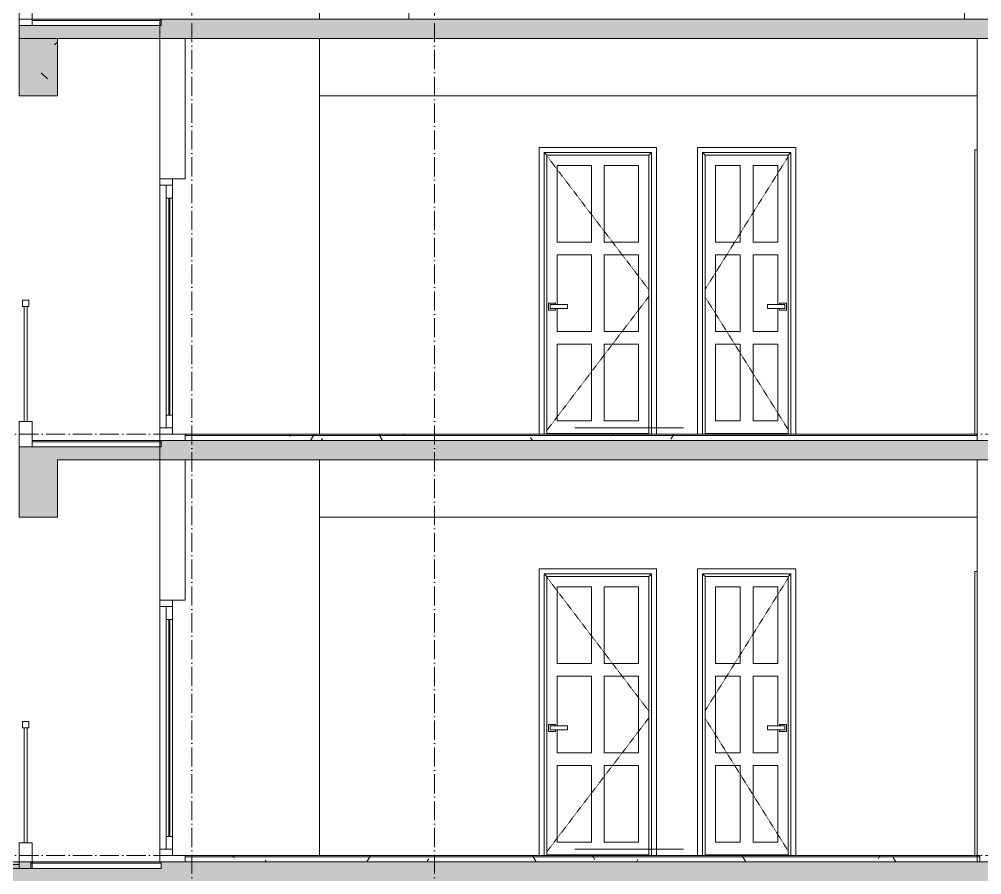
# Model space of a CAD drawing. Header units: millimetres. Extents: x -7075 to 54747, y -13937 to 93540.
# Drawn here: x 23600 to 31135, y 18450 to 25150 of the extents above; entities that cross this region are included whole.
import ezdxf

# ---------------------------------------------------------------- set-up
doc = ezdxf.new("R2010")
doc.units = ezdxf.units.MM
doc.linetypes.add('Dash 1_16_', pattern=[3.175, 1.5875, -1.5875])
doc.linetypes.add('Grid Line', pattern=[4.2, 3, -0.6, 0, -0.6])
for name, color, linetype, lineweight in [('A-DOOR', 31, 'Continuous', 5), ('A-FLOR-HRAL', 41, 'Continuous', 5), ('A-FLOR-MCUT', 3, 'Continuous', 9), ('CUA', 31, 'Continuous', 9), ('NET CAT', 3, 'Continuous', 5), ('NET CATConcrete', 3, 'Continuous', 5), ('NET THAY 1', 41, 'Continuous', 5), ('NET THAY 2', 55, 'Continuous', 5), ('NET-CAT', 3, 'Continuous', 15), ('NET-THAY', 2, 'Continuous', 9), ('THIET BI', 44, 'Continuous', 5), ('TRUC', 225, 'Continuous', 5)]:
    doc.layers.add(name, color=color, linetype=linetype, lineweight=lineweight)
pattern_1 = [(0, (19236.3, 39800), (812.8, 203.2), [67.056, -542.544, 67.056, -542.544, -3251.2]), (0, (19236.3, 39800), (812.8, 203.2), [-1219.2, 67.056, -1152.144, 67.056, -542.544, -1422.4]), (0, (19236.3, 39800), (812.8, 203.2), [-3048, 67.056, -339.344, 67.056, -948.944]), (120, (19541.1, 39901.6), (-582.3764, 602.3054), [67.056, -542.544, 67.056, -3793.744]), (120, (19541.1, 39901.6), (-582.3764, 602.3054), [-676.656, -542.544, 67.056, -1152.144, -2032]), (120, (19541.1, 39901.6), (-582.3764, 602.3054), [-2438.4, 67.056, -542.544, 67.056, -1355.344]), (120, (19541.1, 39901.6), (-582.3764, 602.3054), [-3115.056, -339.344, 67.056, -948.944]), (240, (19642.7, 40308), (-230.4236, -805.5054), [67.056, -542.544, 67.056, -3793.744]), (240, (19642.7, 40308), (-230.4236, -805.5054), [-676.656, -542.544, 67.056, -1152.144, -2032]), (240, (19642.7, 40308), (-230.4236, -805.5054), [-2438.4, 67.056, -542.544, 67.056, -1355.344]), (240, (19642.7, 40308), (-230.4236, -805.5054), [-3115.056, -339.344, 67.056, -948.944])]

# ---------------------------------------------------------------- blocks, each defined once
blk = doc.blocks.new('ALC1807-ASCENT PLAZA-KET CAU 180524_rvt-1-A-A')
at = {"layer": 'NET CAT', "color": 4}
for p, q in [((25949.9, 28300), (25949.9, 25150)), ((26649.9, 27850), (26649.9, 25150)), ((30999.9, 27850), (30999.9, 25150)), ((25949.9, 25000), (25949.9, 21900)), ((25949.9, 21700), (25949.9, 18600))]:
    blk.add_line(p, q, dxfattribs=at)
blk = doc.blocks.new('CUA VAO CAN HO - Type 1-1365711-A-A')
at = {"layer": 'CUA', "lineweight": 5}
for p, q in [((31079.9, 20826), (31079.9, 18600)), ((31099.9, 20826), (31079.9, 20826)), ((31319.9, 20826), (31299.9, 20826)), ((31319.9, 18600), (31319.9, 20826))]:
    blk.add_line(p, q, dxfattribs=at)
blk = doc.blocks.new('CUA WC - Type 1-V62-A-A')
at = {"layer": 'A-DOOR'}
for p, q in [((29050.9, 20105), (29050.9, 20705)), ((29050.9, 20705), (29244.9, 20705)), ((29244.9, 20705), (29244.9, 20105)), ((29344.9, 20105), (29344.9, 20705)), ((29344.9, 20705), (29538.9, 20705)), ((29538.9, 20705), (29538.9, 20105)), ((29244.9, 20105), (29050.9, 20105)), ((29538.9, 20105), (29344.9, 20105)), ((29050.9, 19405), (29050.9, 20005)), ((29050.9, 20005), (29244.9, 20005)), ((29244.9, 20005), (29244.9, 19405)), ((29344.9, 19405), (29344.9, 20005)), ((29344.9, 20005), (29538.9, 20005)), ((29538.9, 20005), (29538.9, 19615)), ((29538.9, 19585), (29538.9, 19405)), ((29244.9, 19405), (29050.9, 19405)), ((29538.9, 19405), (29344.9, 19405)), ((29050.9, 18705), (29050.9, 19305)), ((29050.9, 19305), (29244.9, 19305)), ((29244.9, 19305), (29244.9, 18705)), ((29344.9, 18705), (29344.9, 19305)), ((29344.9, 19305), (29538.9, 19305)), ((29538.9, 19305), (29538.9, 18705)), ((29244.9, 18705), (29050.9, 18705)), ((29538.9, 18705), (29344.9, 18705)), ((28969.9, 18605), (29619.9, 18605))]:
    blk.add_line(p, q, dxfattribs=at)
at = {"layer": 'CUA', "lineweight": 5}
for p, q in [((28909.9, 20846), (29679.9, 20846)), ((28909.9, 18600), (28909.9, 20846)), ((28969.9, 20786), (28949.9, 20806)), ((28949.9, 20806), (28949.9, 18600)), ((28949.9, 20806), (29639.9, 20806)), ((29619.9, 20786), (29639.9, 20806)), ((29639.9, 20806), (29639.9, 18600)), ((29679.9, 20846), (29679.9, 18600)), ((28969.9, 20786), (28969.9, 18600)), ((29619.9, 20786), (28969.9, 20786)), ((29619.9, 18600), (29619.9, 20786)), ((29458.9, 19615), (29593.9, 19615)), ((29458.9, 19615), (29458.9, 19585)), ((29551.4, 19627.5), (29551.4, 19615)), ((29606.4, 19627.5), (29551.4, 19627.5)), ((29593.9, 19585), (29593.9, 19615)), ((29606.4, 19572.5), (29606.4, 19627.5)), ((29593.9, 19585), (29458.9, 19585)), ((29551.4, 19585), (29551.4, 19572.5)), ((29551.4, 19572.5), (29606.4, 19572.5))]:
    blk.add_line(p, q, dxfattribs=at)
at = {"layer": 'CUA', "linetype": 'Dash 1_16_', "lineweight": 5}
for p, q in [((29619.9, 20774.6), (28969.9, 19735.4)), ((28969.9, 19674.6), (29619.9, 18635.4))]:
    blk.add_line(p, q, dxfattribs=at)
blk = doc.blocks.new('CUA PHONG NGU - Type 1-1365695-A-A')
at = {"layer": 'A-DOOR'}
for p, q in [((27810.9, 20105), (27810.9, 20705)), ((27810.9, 20705), (28079.9, 20705)), ((28079.9, 20705), (28079.9, 20105)), ((28179.9, 20105), (28179.9, 20705)), ((28179.9, 20705), (28448.9, 20705)), ((28448.9, 20705), (28448.9, 20105)), ((28079.9, 20105), (27810.9, 20105)), ((28448.9, 20105), (28179.9, 20105)), ((27810.9, 19615), (27810.9, 20005)), ((27810.9, 20005), (28079.9, 20005)), ((28079.9, 20005), (28079.9, 19405)), ((28179.9, 19405), (28179.9, 20005)), ((28179.9, 20005), (28448.9, 20005)), ((28448.9, 20005), (28448.9, 19405)), ((27810.9, 19405), (27810.9, 19585)), ((28079.9, 19405), (27810.9, 19405)), ((28448.9, 19405), (28179.9, 19405)), ((27810.9, 18705), (27810.9, 19305)), ((27810.9, 19305), (28079.9, 19305)), ((28079.9, 19305), (28079.9, 18705)), ((28179.9, 18705), (28179.9, 19305)), ((28179.9, 19305), (28448.9, 19305)), ((28448.9, 19305), (28448.9, 18705)), ((28079.9, 18705), (27810.9, 18705)), ((28448.9, 18705), (28179.9, 18705)), ((27729.9, 18605), (28529.9, 18605))]:
    blk.add_line(p, q, dxfattribs=at)
at = {"layer": 'CUA', "lineweight": 5}
for p, q in [((27669.9, 20846), (28589.9, 20846)), ((27669.9, 18600), (27669.9, 20846)), ((27709.9, 20806), (28549.9, 20806)), ((27709.9, 20806), (27729.9, 20786)), ((27709.9, 18600), (27709.9, 20806)), ((28549.9, 20806), (28529.9, 20786)), ((28549.9, 18600), (28549.9, 20806)), ((28589.9, 20846), (28589.9, 18600)), ((27729.9, 20786), (27729.9, 18600)), ((28529.9, 20786), (27729.9, 20786)), ((28529.9, 18600), (28529.9, 20786)), ((27798.4, 19627.5), (27743.4, 19627.5)), ((27743.4, 19627.5), (27743.4, 19572.5)), ((27755.9, 19615), (27890.9, 19615)), ((27755.9, 19615), (27755.9, 19585)), ((27798.4, 19615), (27798.4, 19627.5)), ((27890.9, 19585), (27890.9, 19615)), ((27743.4, 19572.5), (27798.4, 19572.5)), ((27890.9, 19585), (27755.9, 19585)), ((27798.4, 19572.5), (27798.4, 19585))]:
    blk.add_line(p, q, dxfattribs=at)
at = {"layer": 'CUA', "linetype": 'Dash 1_16_', "lineweight": 5}
for p, q in [((27729.9, 20780.1), (28529.9, 19729.9)), ((28529.9, 19680.1), (27729.9, 18629.9))]:
    blk.add_line(p, q, dxfattribs=at)
blk = doc.blocks.new('CUA LO GIA _LUA_ - CUA LO GIA _LUA_-1365713-A-A')
at = {"layer": 'CUA'}
for p, q in [((24799.9, 20600), (24699.9, 20600)), ((24699.9, 20600), (24699.9, 20550)), ((24799.9, 20550), (24799.9, 20600)), ((24699.9, 20550), (24699.9, 18650)), ((24699.9, 20550), (24799.9, 20550)), ((24799.9, 20550), (24749.9, 20550)), ((24749.9, 20550), (24749.9, 20450)), ((24799.9, 20450), (24799.9, 20550)), ((24749.9, 20450), (24799.9, 20450)), ((24749.9, 20450), (24749.9, 18750)), ((24779.9, 20450), (24769.9, 20450)), ((24769.9, 20450), (24769.9, 18750)), ((24779.9, 18750), (24779.9, 20450)), ((24799.9, 20450), (24799.9, 18750)), ((24799.9, 18750), (24749.9, 18750)), ((24749.9, 18750), (24749.9, 18650)), ((24769.9, 18750), (24779.9, 18750)), ((24799.9, 18650), (24799.9, 18750)), ((24799.9, 18650), (24699.9, 18650)), ((24699.9, 18650), (24699.9, 18600)), ((24749.9, 18650), (24799.9, 18650)), ((24799.9, 18600), (24799.9, 18650)), ((24699.9, 18600), (24799.9, 18600))]:
    blk.add_line(p, q, dxfattribs=at)
blk = doc.blocks.new('X-BAN AN 4 GHE - X-BAN AN 4 GHE-1305595-A-A')
at = {"layer": 'THIET BI'}
for p, q in [((28799.9, 18650), (27949.9, 18650)), ((27949.9, 18650), (28799.9, 18650))]:
    blk.add_line(p, q, dxfattribs=at)
blk = doc.blocks.new('Railing - 25mm-1425477-A-A')
at = {"layer": 'NET THAY 2'}
for p, q in [((23637.4, 18700), (23637.4, 19600)), ((23662.4, 18700), (23662.4, 19600))]:
    blk.add_line(p, q, dxfattribs=at)
blk = doc.blocks.new('Railing - Railing-1768906-A-A')
at = {"layer": 'A-FLOR-HRAL'}
for p, q in [((23674.9, 19650), (23624.9, 19650)), ((23624.9, 19650), (23624.9, 19600)), ((23624.9, 19600), (23674.9, 19600)), ((23674.9, 19600), (23674.9, 19650))]:
    blk.add_line(p, q, dxfattribs=at)
blk.add_blockref('Railing - 25mm-1425477-A-A', (0, 0))
blk = doc.blocks.new('CUA LO GIA _LUA_ - CUA LO GIA _LUA_-V68-A-A')
at = {"layer": 'CUA'}
for p, q in [((24799.9, 23900), (24699.9, 23900)), ((24699.9, 23900), (24699.9, 23850)), ((24799.9, 23850), (24799.9, 23900)), ((24699.9, 23850), (24699.9, 21950)), ((24699.9, 23850), (24799.9, 23850)), ((24799.9, 23850), (24749.9, 23850)), ((24749.9, 23850), (24749.9, 23750)), ((24799.9, 23750), (24799.9, 23850)), ((24749.9, 23750), (24799.9, 23750)), ((24749.9, 23750), (24749.9, 22050)), ((24779.9, 23750), (24769.9, 23750)), ((24769.9, 23750), (24769.9, 22050)), ((24779.9, 22050), (24779.9, 23750)), ((24799.9, 23750), (24799.9, 22050)), ((24799.9, 22050), (24749.9, 22050)), ((24749.9, 22050), (24749.9, 21950)), ((24769.9, 22050), (24779.9, 22050)), ((24799.9, 21950), (24799.9, 22050)), ((24799.9, 21950), (24699.9, 21950)), ((24699.9, 21950), (24699.9, 21900)), ((24749.9, 21950), (24799.9, 21950)), ((24799.9, 21900), (24799.9, 21950)), ((24699.9, 21900), (24799.9, 21900))]:
    blk.add_line(p, q, dxfattribs=at)
blk = doc.blocks.new('Railing - Railing-1837560-A-A')
at = {"layer": 'A-FLOR-HRAL'}
for p, q in [((23674.9, 22950), (23624.9, 22950)), ((23624.9, 22950), (23624.9, 22900)), ((23674.9, 22900), (23674.9, 22950)), ((23624.9, 22900), (23674.9, 22900))]:
    blk.add_line(p, q, dxfattribs=at)
blk.add_blockref('Railing - 25mm-1425477-A-A', (0, 3300))

msp = doc.modelspace()

# ---------------------------------------------------------------- hatches: boundary and pattern name
at = {"layer": 'NET CAT', "lineweight": 9}
h = msp.add_hatch(color=7, dxfattribs=at)
h.paths.add_polyline_path([(40110.6, 25000), (41499.9, 25000), (41499.9, 25150), (35649.9, 25150), (35649.9, 25000), (36906.2, 25000)], flags=0)
h.paths.add_polyline_path([(6949.9, 25000), (6949.9, 25150), (1099.9, 25150), (1099.9, 25000), (1657.6, 25000)], flags=0)
h.paths.add_polyline_path([(9649.9, 25000), (11599.9, 25000), (11599.9, 25150), (9649.9, 25150)], flags=0)
h.paths.add_polyline_path([(32949.9, 25000), (32949.9, 25150), (24699.9, 25150), (24699.9, 25000), (32799.9, 25000)], flags=0)
h = msp.add_hatch(color=7, dxfattribs=at)
h.paths.add_polyline_path([(40110.6, 25000), (41499.9, 25000), (41499.9, 25150), (35599.9, 25150), (35599.9, 25000), (36906.2, 25000)])
h.paths.add_polyline_path([(1099.9, 25000), (6949.9, 25000), (6949.9, 25150), (1099.9, 25150)])
h.paths.add_polyline_path([(9599.9, 25000), (11599.9, 25000), (11599.9, 25150), (9599.9, 25150)])
h.paths.add_polyline_path([(32999.9, 25000), (32999.9, 25150), (24699.9, 25150), (24699.9, 25000), (32900.6, 25000)])
for points in [[(23899.9, 25000), (24699.9, 25000), (24699.9, 25100), (23599.9, 25100), (23599.9, 25000)], [(24088.5, 25000), (24699.9, 25000), (24699.9, 25100), (23599.9, 25100), (23599.9, 25000)], [(24088.5, 21700), (24699.9, 21700), (24699.9, 21800), (23599.9, 21800), (23599.9, 21700)], [(20884.1, 18400), (42599.9, 18400), (42599.9, 18550), (24709.9, 18550), (24709.9, 18500), (23690.1, 18500), (23690.1, 18550), (9599.9, 18550), (9599.9, 18480), (8799.9, 18480), (8799.9, 18500), (6949.9, 18500), (6949.9, 18550), (-0.1, 18550), (-0.1, 18400), (17679.7, 18400)], [(23599.9, 18500), (23599.9, 18530), (11506.1, 18530), (11506.1, 18500), (20884.1, 18500)]]:
    msp.add_hatch(color=7, dxfattribs=at).paths.add_polyline_path(points, flags=0)
at = {"layer": 'NET CAT'}
h = msp.add_hatch(dxfattribs=at)
h.set_pattern_fill('FP_4', color=10, style=0, pattern_type=2)
h.set_pattern_definition(pattern_1)
h.paths.add_polyline_path([(31119.9, 21890), (31119.9, 21900), (24899.9, 21900), (24899.9, 21890), (30497.3, 21890)], flags=0)
h = msp.add_hatch(dxfattribs=at)
h.set_pattern_fill('FP_4', color=10, style=0, pattern_type=2)
h.set_pattern_definition(pattern_1)
h.paths.add_polyline_path([(28895.1, 21850), (31119.9, 21850), (31119.9, 21890), (24899.9, 21890), (24899.9, 21850), (27292.9, 21850)], flags=0)
at = {"layer": 'NET CAT', "lineweight": 9}
h = msp.add_hatch(color=7, dxfattribs=at)
h.paths.add_polyline_path([(40110.6, 21700), (41499.9, 21700), (41499.9, 21850), (35599.9, 21850), (35599.9, 21700), (36906.2, 21700)])
h.paths.add_polyline_path([(1099.9, 21700), (6949.9, 21700), (6949.9, 21850), (1099.9, 21850)])
h.paths.add_polyline_path([(9599.9, 21700), (11599.9, 21700), (11599.9, 21850), (9599.9, 21850)])
h.paths.add_polyline_path([(32999.9, 21700), (32999.9, 21850), (24699.9, 21850), (24699.9, 21700), (32900.6, 21700)])
at = {"layer": 'NET CAT'}
msp.add_hatch(color=250, dxfattribs=at).paths.add_polyline_path([(17679.7, 18530), (23599.9, 18530), (23599.9, 18550), (11506.1, 18550), (11506.1, 18530), (14475.2, 18530)], flags=0)
h = msp.add_hatch(dxfattribs=at)
h.set_pattern_fill('FP_4', color=10, style=0, pattern_type=2)
h.set_pattern_definition(pattern_1)
h.paths.add_polyline_path([(31119.9, 18590), (31119.9, 18600), (24899.9, 18600), (24899.9, 18590), (30497.3, 18590)], flags=0)
h = msp.add_hatch(dxfattribs=at)
h.set_pattern_fill('FP_4', color=10, style=0, pattern_type=2)
h.set_pattern_definition(pattern_1)
h.paths.add_polyline_path([(31119.9, 18550), (31119.9, 18590), (24899.9, 18590), (24899.9, 18550), (30497.3, 18550)], flags=0)
at = {"layer": 'NET CATConcrete'}
h = msp.add_hatch(dxfattribs=at)
h.set_pattern_fill('FP_1', color=256, style=0, pattern_type=2)
h.set_pattern_definition([(50, (19236.3, 39800), (1457.47, -127.51), [152.4, -1676.4]), (355, (19236.3, 39800), (-281.94, 1528.45), [121.92, -1341.12]), (100.451, (19357.8, 39789.4), (1175.54, 1400.93), [129.52, -1424.72]), (46.184, (19236.3, 40206.4), (2168.63, -336.34), [228.6, -2514.6]), (96.636, (19417, 40178.4), (1899.22, 1979.42), [194.28, -2137.08]), (351.184, (19236.3, 40206.4), (1899.24, 1979.4), [182.88, -2011.68]), (21, (19439.5, 40104.8), (1212.915, -818.12), [152.4, -1676.4]), (326, (19439.5, 40104.8), (494.42, 1473.5), [121.92, -1341.12]), (71.451, (19540.6, 40036.6), (1707.34, 655.37), [129.52, -1424.72]), (37.5, (19236.3, 39800), (24.71, 676.44), [67.056, -1257.81, 67.056, -1294.384, -1346.2]), (37.5, (19236.3, 39800), (24.71, 676.44), [-2686.304, 67.056, -1279.144]), (7.5, (19236.3, 39800), (534.558, 801.444), [67.056, -709.17, 67.056, -1227.33, -513.08]), (7.5, (19236.3, 39800), (534.558, 801.444), [-2070.61, 67.056, -446.024]), (327.5, (18783.16, 39800), (1084.728, -45.831), [67.056, -440.944, 67.056, -1517.904, -2103.12]), (327.5, (18783.16, 39800), (1084.728, -45.831), [-2092.96, 67.056, -2036.064]), (317.5, (18580, 39800), (1185.035, 203.414), [67.056, -593.344, 67.056, -985.52, -1493.52]), (317.5, (18580, 39800), (1185.035, 203.414), [-1712.98, 67.06, -1426.46])])
h.paths.add_polyline_path([(23899.9, 24550), (23899.9, 25000), (23599.9, 25000), (23599.9, 24550)], flags=0)
for points in [[(23899.9, 24550), (23899.9, 25000), (23599.9, 25000), (23599.9, 24550)], [(23899.9, 24550), (23899.9, 25000), (23599.9, 25000), (23599.9, 24550)], [(23899.9, 21250), (23899.9, 21700), (23599.9, 21700), (23599.9, 21250)]]:
    msp.add_hatch(color=256, dxfattribs=at).paths.add_polyline_path(points, flags=0)

# ---------------------------------------------------------------- linework, layer by layer
at = {"layer": 'A-FLOR-MCUT'}
for p, q in [((23690.1, 18550), (23690.1, 18500)), ((24709.9, 18540), (23690.1, 18540)), ((24709.9, 18500), (24709.9, 18550)), ((31119.9, 18590), (24899.9, 18590)), ((23599.9, 18530), (11506.1, 18530)), ((24709.9, 18500), (23699.9, 18500))]:
    msp.add_line(p, q, dxfattribs=at)
at = {"layer": 'NET CAT', "lineweight": 13}
for p, q in [((23599.9, 25000), (23599.9, 24550)), ((23599.9, 25000), (23599.9, 24550)), ((23899.9, 24550), (23899.9, 25000)), ((23899.9, 24550), (23899.9, 25000)), ((23599.9, 24550), (23899.9, 24550)), ((23599.9, 24550), (23899.9, 24550)), ((23599.9, 21700), (23599.9, 21250)), ((23899.9, 21250), (23899.9, 21700)), ((23599.9, 21250), (23899.9, 21250))]:
    msp.add_line(p, q, dxfattribs=at)
at = {"layer": 'NET CATConcrete'}
msp.add_line((23899.9, 25000), (23599.9, 25000), dxfattribs=at)
at = {"layer": 'NET THAY 2'}
for p, q in [((24709.9, 25140), (23699.9, 25140)), ((31099.9, 21900), (24899.9, 21900)), ((31099.9, 21890), (24899.9, 21890)), ((24709.9, 21850), (23699.9, 21850)), ((24709.9, 21840), (23699.9, 21840))]:
    msp.add_line(p, q, dxfattribs=at)
at = {"layer": 'NET-CAT'}
for p, q in [((23599.9, 25300), (23599.9, 25100)), ((23699.9, 25100), (23699.9, 25300)), ((24699.9, 25100), (23599.9, 25100)), ((23599.9, 25100), (23599.9, 25000)), ((24699.9, 25100), (23599.9, 25100)), ((23599.9, 25100), (23599.9, 25000)), ((23599.9, 25100), (23699.9, 25100)), ((23699.9, 25150), (23699.9, 25100)), ((23699.9, 25100), (24709.9, 25100)), ((32949.9, 25150), (24699.9, 25150)), ((24699.9, 25150), (24699.9, 25000)), ((31299.9, 25150), (24699.9, 25150)), ((24699.9, 25000), (24699.9, 25150)), ((24699.9, 25000), (24699.9, 25100)), ((24709.9, 25100), (24709.9, 25150)), ((23899.9, 25000), (24699.9, 25000)), ((23899.9, 25000), (32799.9, 25000)), ((24699.9, 25000), (32799.9, 25000)), ((24899.9, 25000), (24699.9, 25000)), ((24699.9, 25000), (24699.9, 23900)), ((24899.9, 25000), (24699.9, 25000)), ((24899.9, 23900), (24899.9, 25000)), ((31099.9, 25000), (31099.9, 21850)), ((31299.9, 25000), (31099.9, 25000)), ((31299.9, 25000), (31099.9, 25000)), ((24699.9, 23900), (24899.9, 23900)), ((23599.9, 22000), (23599.9, 21800)), ((23699.9, 22000), (23599.9, 22000)), ((23699.9, 21800), (23699.9, 22000)), ((24899.9, 21900), (24699.9, 21900)), ((24699.9, 21900), (24699.9, 21850)), ((24899.9, 21850), (24899.9, 21900)), ((24699.9, 21800), (23599.9, 21800)), ((23599.9, 21800), (23599.9, 21700)), ((23599.9, 21800), (23699.9, 21800)), ((23699.9, 21850), (23699.9, 21800)), ((23699.9, 21800), (24709.9, 21800)), ((31299.9, 21850), (24699.9, 21850)), ((24699.9, 21700), (24699.9, 21850)), ((24699.9, 21850), (24899.9, 21850)), ((24709.9, 21800), (24709.9, 21850)), ((24899.9, 21850), (31119.9, 21850)), ((31099.9, 21850), (31299.9, 21850)), ((23899.9, 21700), (32799.9, 21700)), ((24899.9, 21700), (24699.9, 21700)), ((24699.9, 21700), (24699.9, 20600)), ((24899.9, 20600), (24899.9, 21700)), ((31099.9, 21700), (31099.9, 18550)), ((31299.9, 21700), (31099.9, 21700)), ((24699.9, 20600), (24899.9, 20600)), ((23599.9, 18700), (23599.9, 18500)), ((23699.9, 18700), (23599.9, 18700)), ((23699.9, 18500), (23699.9, 18700)), ((23690.1, 18550), (9599.9, 18550)), ((9599.9, 18550), (23599.9, 18550)), ((23599.9, 18500), (23599.9, 18550)), ((42599.9, 18550), (23690.1, 18550)), ((31119.9, 18600), (24699.9, 18600)), ((24699.9, 18600), (24699.9, 18550)), ((42599.9, 18550), (24709.9, 18550)), ((24899.9, 18600), (24899.9, 18550)), ((31119.9, 18550), (31119.9, 18600)), ((11506.1, 18500), (23699.9, 18500))]:
    msp.add_line(p, q, dxfattribs=at)
at = {"layer": 'NET-THAY'}
for p, q in [((23599.9, 25100), (23599.9, 25150)), ((23599.9, 25150), (24699.9, 25150)), ((23599.9, 25000), (23899.9, 25000)), ((31099.9, 24550), (25949.9, 24550)), ((31099.9, 21250), (25949.9, 21250))]:
    msp.add_line(p, q, dxfattribs=at)
at = {"layer": 'TRUC', "linetype": 'Grid Line', "ltscale": 50}
for p, q in [((24949.9, -10536.9), (24949.9, 93540.4)), ((26849.9, -10536.9), (26849.9, 93540.4)), ((-7075.1, 21900), (51521, 21900)), ((-7075.1, 18600), (51521, 18600))]:
    msp.add_line(p, q, dxfattribs=at)

# ---------------------------------------------------------------- block references
at = {"lineweight": 5}
msp.add_blockref('ALC1807-ASCENT PLAZA-KET CAU 180524_rvt-1-A-A', (0, 0), dxfattribs=at)
at = {"layer": 'CUA'}
for name, p in [('CUA PHONG NGU - Type 1-1365695-A-A', (0, 3300)), ('CUA WC - Type 1-V62-A-A', (0, 3300)), ('CUA VAO CAN HO - Type 1-1365711-A-A', (0, 3300)), ('CUA LO GIA _LUA_ - CUA LO GIA _LUA_-V68-A-A', (0, 0)), ('CUA PHONG NGU - Type 1-1365695-A-A', (0, 0)), ('CUA WC - Type 1-V62-A-A', (0, 0)), ('CUA VAO CAN HO - Type 1-1365711-A-A', (0, 0)), ('CUA LO GIA _LUA_ - CUA LO GIA _LUA_-1365713-A-A', (0, 0))]:
    msp.add_blockref(name, p, dxfattribs=at)
at = {"layer": 'NET THAY 1'}
for name in ['Railing - Railing-1837560-A-A', 'Railing - Railing-1768906-A-A']:
    msp.add_blockref(name, (0, 0), dxfattribs=at)
at = {"layer": 'THIET BI'}
for p in [(0, 3300), (0, 0)]:
    msp.add_blockref('X-BAN AN 4 GHE - X-BAN AN 4 GHE-1305595-A-A', p, dxfattribs=at)

doc.saveas('drawing.dxf')
